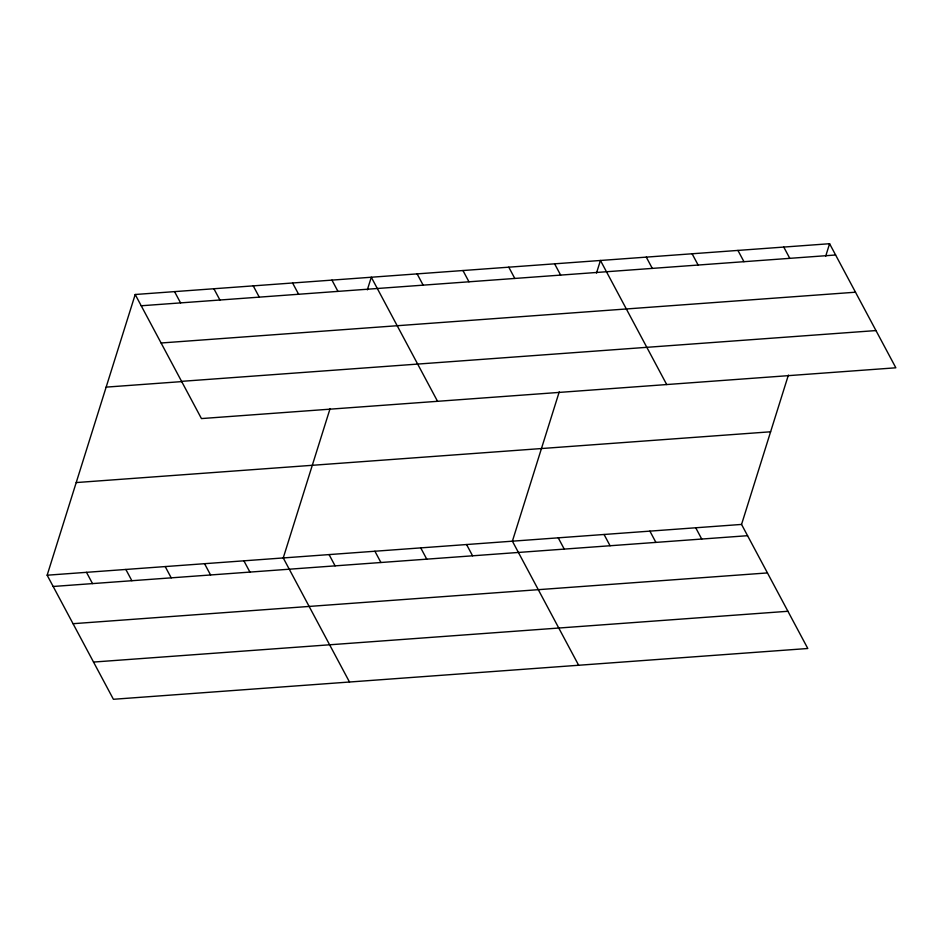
<?xml version="1.0" encoding="UTF-8"?>
<svg xmlns="http://www.w3.org/2000/svg" width="943" height="943" viewBox="0 0 943 943"><rect width="100%" height="100%" fill="white"/><g stroke="black" fill="none" stroke-linecap="round" stroke-linejoin="round"><path stroke-width="1.41" d="M788.395 375.078L741.552 524.426L807.797 648.501L113.408 699.282L47.15 575.206L135.203 294.499L829.592 243.718L895.85 367.794L201.448 418.574L135.203 294.499M330.085 408.59L283.242 557.938L349.499 682.025M367.334 289.866L371.294 277.23L437.552 401.317M559.246 391.84L512.391 541.176L578.648 665.263M596.483 273.105L600.443 260.468L666.701 384.555M825.632 256.343L829.592 243.718M141.214 305.768L835.616 254.987M161.1 342.993L855.49 292.212M181.575 381.349L875.976 330.569M106.146 387.125L181.928 381.585M76.206 482.568L770.608 431.788M47.15 575.206L741.552 524.426M53.173 586.475L747.563 535.695M73.047 623.7L767.449 572.92M93.522 662.057L787.924 611.276M783.763 247.066L789.786 258.347M737.933 250.414L743.956 261.694M692.103 253.773L698.126 265.042M646.273 257.121L652.297 268.401M695.722 527.774L701.733 539.042M554.614 263.828L560.637 275.097M649.892 531.121L655.904 542.402M508.784 267.175L514.807 278.456M604.062 534.481L610.074 545.749M462.954 270.523L468.977 281.804M417.124 273.883L423.148 285.151M558.232 537.828L564.244 549.097M331.948 280.106L337.959 291.387M466.561 544.535L472.584 555.804M292.589 282.983L298.613 294.263M420.731 547.883L426.755 559.152M253.243 285.859L259.266 297.139M374.901 551.231L380.925 562.511M213.896 288.747L219.919 300.015M329.072 554.59L335.095 565.859M174.549 291.623L180.573 302.892M243.895 560.814L249.919 572.095M204.548 563.69L210.572 574.971M165.202 566.566L171.213 577.847M125.843 569.442L131.867 580.723M86.497 572.33L92.52 583.599"/></g></svg>
